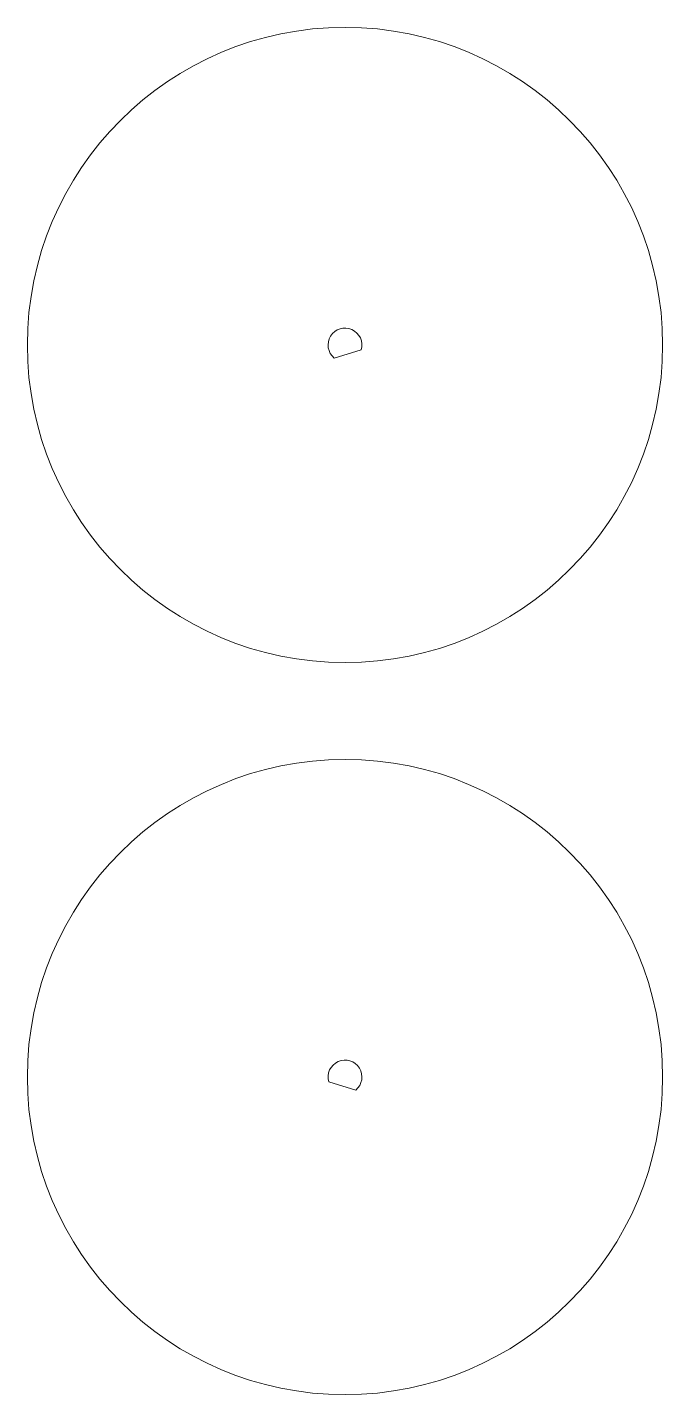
# Model space of a CAD drawing. Header units: inches. Extents: x 0.28 to 3.7, y 1.5 to 8.86.
import ezdxf

# ---------------------------------------------------------------- set-up
doc = ezdxf.new("R2010")
doc.units = ezdxf.units.IN
doc.header["$MEASUREMENT"] = 0

msp = doc.modelspace()

# ---------------------------------------------------------------- linework, layer by layer
at = {"color": 7, "linetype": 'Continuous', "lineweight": 15}
for p, q in [((1.9372, 7.0798), (2.0822, 7.1244)), ((2.0527, 3.139), (1.9077, 3.1835))]:
    msp.add_line(p, q, dxfattribs=at)
for centre in [(1.995, 7.1501), (1.995, 3.2093)]:
    msp.add_circle(centre, 1.71, dxfattribs=at)
for centre, start, end in [((1.995, 7.1501), 343.54354, 230.59285), ((1.995, 3.2093), 309.40715, 196.45646)]:
    msp.add_arc(centre, 0.091, start, end, dxfattribs=at)

doc.saveas('drawing.dxf')
